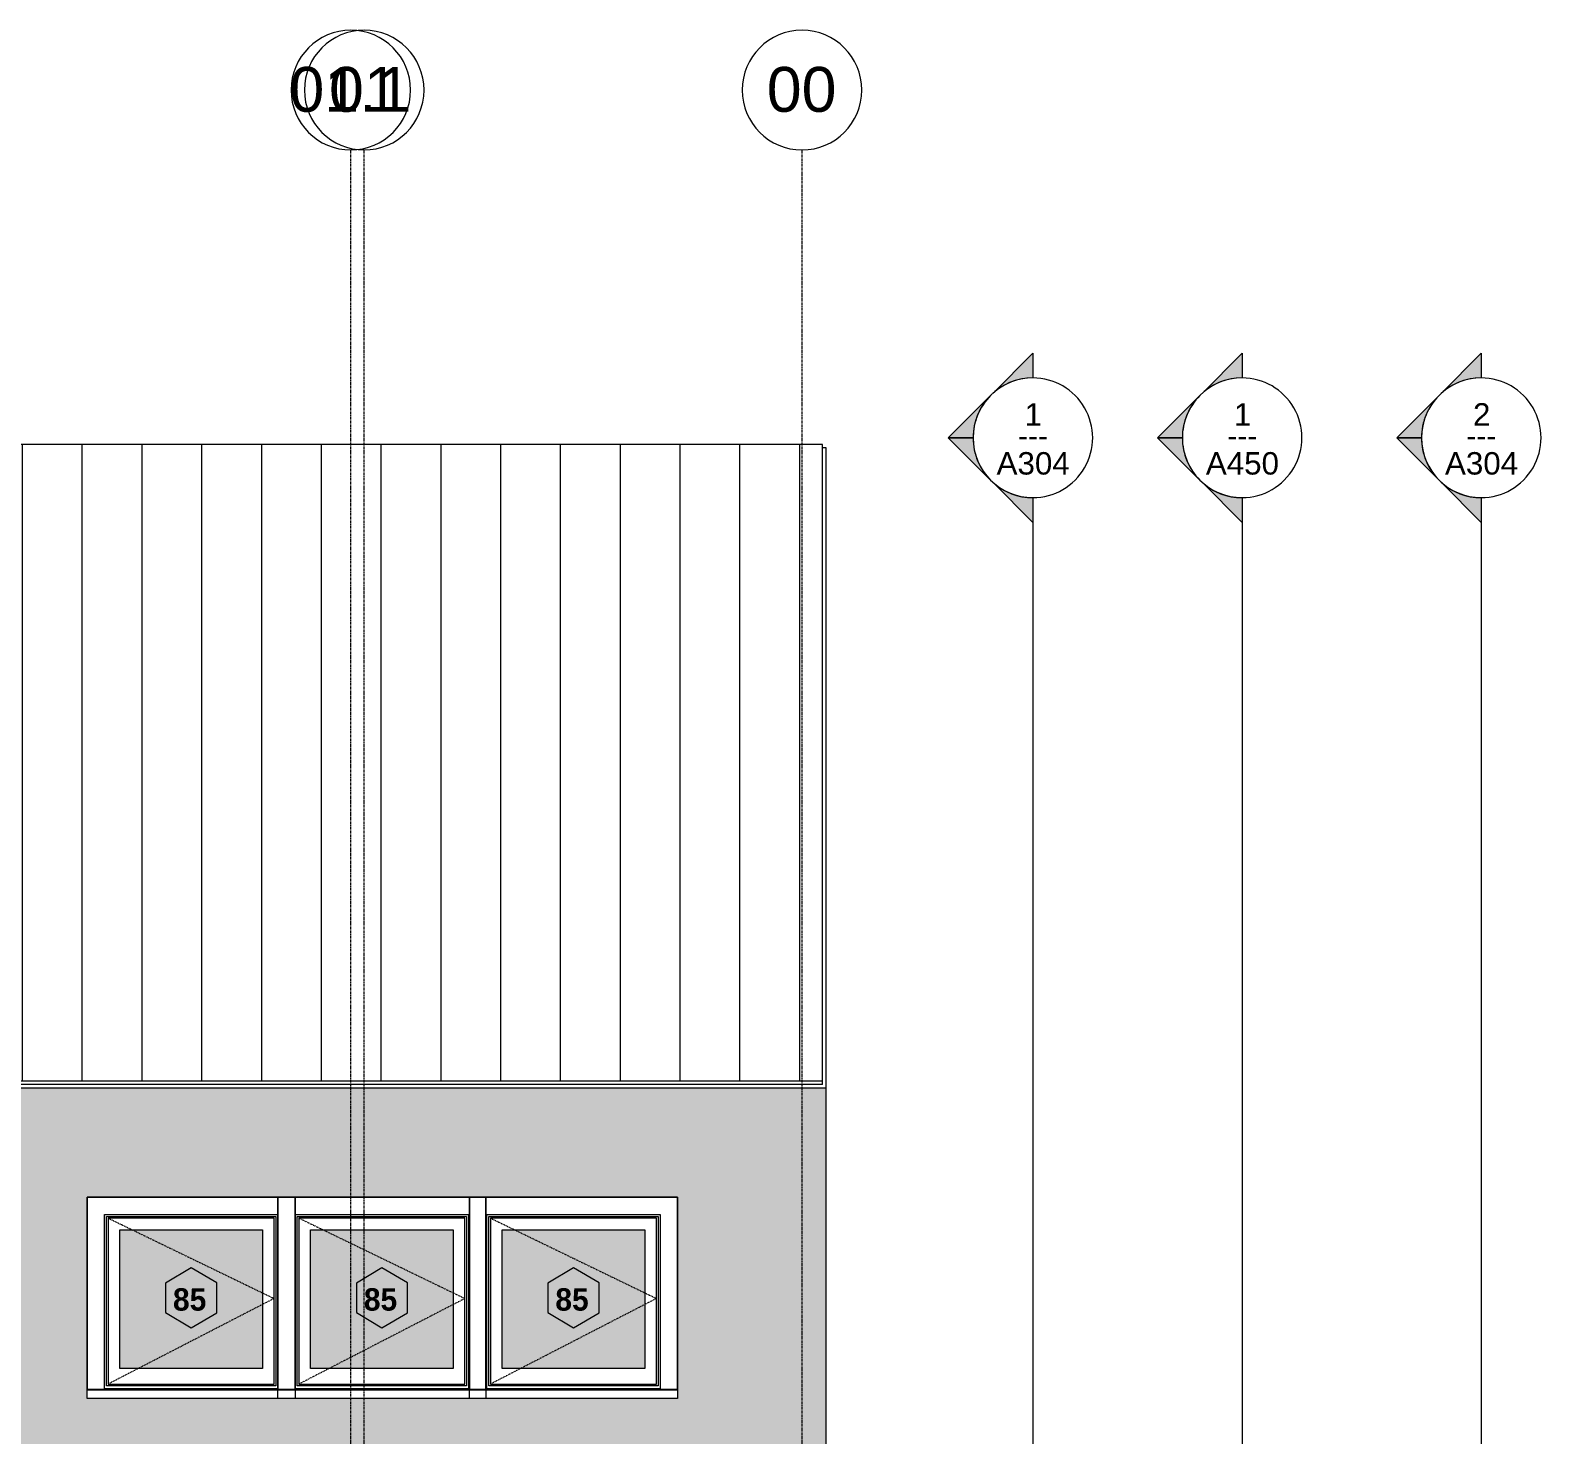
# Model space of a CAD drawing. Header units: inches. Extents: x 1763 to 3276, y -226 to 478.
# Drawn here: x 2557.6 to 2861.3, y 196.4 to 478.1 of the extents above; entities that cross this region are included whole.
import ezdxf

# ---------------------------------------------------------------- set-up
doc = ezdxf.new("R2010")
doc.units = ezdxf.units.IN
doc.header["$MEASUREMENT"] = 0
doc.linetypes.add('Dash 1_16_', pattern=[0.12499999999999999, 0.06249999999999999, -0.06249999999999999])
doc.linetypes.add('Grid Line 1_2_', pattern=[0.8749999999999999, 0.4999999999999999, -0.125, 0.125, -0.125])
for name, color, linetype, lineweight in [('A-GLAZ', 151, 'Continuous', 18), ('A-GLAZ-1', 151, 'Continuous', 9), ('A-GLAZ-2', 151, 'Dash 1_16_', 9), ('A-GLAZ-IDEN', 152, 'Continuous', 9), ('A-ROOF', 132, 'Continuous', 18), ('A-ROOF-PATT-1', 132, 'Continuous', 9), ('A-WALL-PATT-1', 111, 'Continuous', 9), ('G-ANNO-SYMB-1', 111, 'Continuous', 9), ('I-WALL', 2, 'Continuous', 18), ('S-GRID-1', 1, 'Grid Line 1_2_', 9), ('S-GRID-IDEN', 1, 'Continuous', 9)]:
    doc.layers.add(name, color=color, linetype=linetype, lineweight=lineweight)
doc.styles.add('Arial', font='arial.ttf', dxfattribs={"height": 8.999999999999993})
doc.styles.add('Arial_1', font='arial.ttf', dxfattribs={"height": 4.499999999999996})
doc.styles.add('Century Gothic', font='ufonts.com_century-gothic.ttf', dxfattribs={"height": 4.499999999999996})
doc.styles.add('Century Gothic_B', font='GOTHICB.TTF', dxfattribs={"height": 4.499999999999996})

# ---------------------------------------------------------------- blocks, each defined once
blk = doc.blocks.new('Window-Casement-Andersen-A_Series - 35-1_4_ x 35-1_4_-2097275-BUILDING ELEVATION - EAST _CC_')
at = {"layer": 'A-GLAZ'}
blk.add_hatch(color=256, dxfattribs=at).paths.add_polyline_path([(2613.836683847672, 209.6757812500006), (2642.461683847672, 209.6757812500006), (2642.461683847672, 237.500000000002), (2613.836683847672, 237.500000000002), (2613.836683847672, 217.4381688094559)], flags=0)
at = {"layer": 'A-GLAZ-1'}
for p, q in [((2649.024183847673, 244.0625000000019), (2607.274183847673, 244.0625000000019)), ((2607.274183847673, 244.0625000000019), (2607.274183847673, 205.4301903449634)), ((2607.274183847673, 205.4301903449634), (2607.274183847673, 244.0625000000019)), ((2649.024183847673, 244.0625000000019), (2607.274183847673, 244.0625000000019)), ((2649.024183847673, 205.4301903449634), (2649.024183847673, 244.0625000000019)), ((2649.024183847673, 244.0625000000019), (2649.024183847673, 205.4301903449634)), ((2610.774183847673, 205.5625000000016), (2610.774183847673, 240.5625000000019)), ((2610.774183847673, 240.5625000000019), (2645.524183847673, 240.5625000000019)), ((2610.774183847673, 240.5625000000018), (2645.524183847673, 240.5625000000018)), ((2610.774183847673, 205.4301903449634), (2610.774183847673, 240.5625000000018)), ((2611.149183847673, 206.1875000000007), (2611.149183847673, 240.1875000000019)), ((2611.149183847673, 240.1875000000019), (2645.149183847673, 240.1875000000019)), ((2645.149183847673, 240.1875000000019), (2645.149183847673, 206.1875000000007)), ((2645.524183847673, 240.5625000000019), (2645.524183847673, 205.5625000000016)), ((2645.524183847673, 240.5625000000018), (2645.524183847673, 205.4301903449634)), ((2611.492933847673, 239.8296020862241), (2611.492933847673, 206.5443979137786)), ((2644.791285933895, 239.8296020862241), (2611.492933847673, 239.8296020862241)), ((2613.836683847673, 209.6757812500005), (2613.836683847673, 237.5000000000018)), ((2613.836683847673, 237.5000000000018), (2642.461683847673, 237.5000000000018)), ((2642.461683847673, 237.5000000000018), (2642.461683847673, 209.6757812500005)), ((2644.791285933895, 206.5443979137786), (2644.791285933895, 239.8296020862241)), ((2642.461683847673, 209.6757812500005), (2613.836683847673, 209.6757812500005)), ((2607.274183847673, 205.3750000000016), (2607.274183847673, 205.4301903449634)), ((2610.774183847673, 205.4301903449634), (2607.274183847673, 205.4301903449634)), ((2607.274183847673, 203.6250000000003), (2607.274183847673, 205.3750000000016)), ((2607.274183847673, 205.3750000000016), (2649.024183847673, 205.3750000000016)), ((2649.024183847673, 203.6250000000003), (2607.274183847673, 203.6250000000003)), ((2645.524183847673, 205.5625000000016), (2610.774183847673, 205.5625000000016)), ((2645.149183847673, 206.1875000000007), (2611.149183847673, 206.1875000000007)), ((2611.492933847673, 206.5443979137786), (2644.791285933895, 206.5443979137786)), ((2649.024183847673, 205.4301903449634), (2645.524183847673, 205.4301903449634)), ((2649.024183847673, 205.4301903449634), (2649.024183847673, 205.3750000000016)), ((2649.024183847673, 205.3750000000016), (2649.024183847673, 203.6250000000003))]:
    blk.add_line(p, q, dxfattribs=at)
at = {"layer": 'A-GLAZ-2'}
for p, q in [((2611.492933847673, 239.8296020862241), (2644.791285933895, 223.7085510431125)), ((2644.791285933895, 223.7085510431125), (2611.492933847673, 206.5443979137786))]:
    blk.add_line(p, q, dxfattribs=at)
blk = doc.blocks.new('Section - Section Head - Filled-22785-BUILDING ELEVATION - EAST _CC_')
at = {"layer": 'G-ANNO-SYMB-1'}
h = blk.add_hatch(color=256, dxfattribs=at)
edge = h.paths.add_edge_path(flags=0)
edge.add_arc((2800.798738118733, 396.3759802906872), 12.01561779548169, 89.99999999999972, 132.0783950246236, ccw=False)
edge.add_line((2800.798738118733, 408.391598086169), (2800.798738118733, 413.3465430391643))
edge.add_line((2800.798738118733, 413.3465430391643), (2792.746510440414, 405.2943153608459))
h = blk.add_hatch(color=256, dxfattribs=at)
edge = h.paths.add_edge_path(flags=0)
edge.add_line((2792.313456744494, 404.8612616649257), (2783.828175370255, 396.3759802906872))
edge.add_line((2783.828175370255, 396.3759802906872), (2788.798738118733, 396.3759802906872))
edge.add_arc((2800.798738118733, 396.3759802906871), 12.0000000000001, 135.0000000000003, 180.0000000000001, ccw=False)
h = blk.add_hatch(color=256, dxfattribs=at)
edge = h.paths.add_edge_path(flags=0)
edge.add_arc((2800.798738118733, 396.3759802906872), 11.99999999999994, 180.0000000000001, 224.9999999999998, ccw=False)
edge.add_line((2788.798738118733, 396.3759802906872), (2783.828175370255, 396.3759802906872))
edge.add_line((2783.828175370255, 396.3759802906872), (2792.313456744494, 387.8906989164486))
h = blk.add_hatch(color=256, dxfattribs=at)
edge = h.paths.add_edge_path(flags=0)
edge.add_line((2792.746510440414, 387.4576452205285), (2800.798738118733, 379.4054175422099))
edge.add_line((2800.798738118733, 379.4054175422099), (2800.798738118733, 384.3603624952053))
edge.add_arc((2800.798738118733, 396.3759802906871), 12.01561779548195, 227.9216049753763, 270, ccw=False)
for p, q in [((2792.746510440414, 405.2943153608459), (2800.798738118733, 413.3465430391643)), ((2800.798738118733, 413.3465430391643), (2800.798738118733, 408.391598086169)), ((2783.828175370255, 396.3759802906872), (2792.313456744494, 404.8612616649257)), ((2788.798738118733, 396.3759802906872), (2783.828175370255, 396.3759802906872)), ((2792.313456744494, 387.8906989164486), (2783.828175370255, 396.3759802906872)), ((2783.828175370255, 396.3759802906872), (2788.798738118733, 396.3759802906872)), ((2800.798738118733, 379.4054175422099), (2792.746510440414, 387.4576452205285)), ((2800.798738118733, 384.3603624952053), (2800.798738118733, 379.4054175422099))]:
    blk.add_line(p, q, dxfattribs=at)
for centre, radius, start, end in [((2800.798738118733, 396.391598086169), 11.99999999999994, 89.99999999999973, 269.9999999999994), ((2800.798738118733, 396.3759802906872), 12.01561779548169, 89.99999999999933, 132.0783950246232), ((2800.798738118733, 396.391598086169), 12, 269.9999999999996, 90), ((2800.798738118733, 396.3759802906871), 12.0000000000001, 134.9999999999999, 179.9999999999997), ((2800.798738118733, 396.3759802906872), 11.99999999999994, 179.9999999999997, 224.9999999999995), ((2800.798738118733, 396.3759802906871), 12.01561779548195, 227.9216049753759, 269.9999999999996)]:
    blk.add_arc(centre, radius, start, end, dxfattribs=at)
blk = doc.blocks.new('Grid - Grid Head - Circle-50561-BUILDING ELEVATION - EAST _CC_')
at = {"layer": 'S-GRID-IDEN'}
for start, end in [(0, 180), (180, 359.9999999999991)]:
    blk.add_arc((2527.617933847783, 466.144851089382), 12, start, end, dxfattribs=at)
blk = doc.blocks.new('Window Tag - ONE-1713238-BUILDING ELEVATION - EAST _CC_')
at = {"layer": 'A-GLAZ-IDEN'}
for p, q in [((2690.336683847677, 52.46875000000033), (2685.194817430137, 49.44099624419912)), ((2695.472424729822, 49.44339307838948), (2690.336683847677, 52.46875000000033)), ((2685.194817430137, 49.44099624419912), (2685.194817430137, 43.49771534565968)), ((2695.472424729822, 43.47383205026841), (2695.472424729822, 49.44339307838949)), ((2685.194817430137, 43.49771534565968), (2690.336683847677, 40.46875000000031)), ((2690.336683847677, 40.46875000000031), (2695.472424729822, 43.47383205026841))]:
    blk.add_line(p, q, dxfattribs=at)

msp = doc.modelspace()

# ---------------------------------------------------------------- hatches: boundary and pattern name
at = {"layer": 'A-ROOF-PATT-1'}
h = msp.add_hatch(dxfattribs=at)
h.set_pattern_fill('FP_10', color=256, style=0, pattern_type=2)
h.set_pattern_definition([(90, (0, 4645.96), (-12, 7.347880794884119e-16), [])])
h.paths.add_polyline_path([(2017.086683847679, 267.3514354326579), (2716.586683847678, 267.3514354326579), (2716.586683847678, 395.0701854326566), (2017.086683847679, 395.0701854326566)], flags=0)
at = {"layer": 'A-WALL-PATT-1'}
h = msp.add_hatch(dxfattribs=at)
h.set_pattern_fill('FP_5', color=256, style=0, pattern_type=2)
h.set_pattern_definition([(90, (2713.587, 32), (-51.125, 3.130503380320422e-15), [24, 0, 0, 0]), (90, (2719.087, 32), (-51.125, 3.130503380320422e-15), [24, 0, 0, 0]), (90, (2719.462, 32), (-51.125, 3.130503380320422e-15), [24, 0, 0, 0]), (90, (2722.962, 32), (-51.125, 3.130503380320422e-15), [24, 0, 0, 0]), (90, (2723.337, 32), (-51.125, 3.130503380320422e-15), [24, 0, 0, 0]), (90, (2728.837, 32), (-51.125, 3.130503380320422e-15), [24, 0, 0, 0]), (90, (2729.212, 32), (-51.125, 3.130503380320422e-15), [24, 0, 0, 0]), (90, (2740.587, 32), (-51.125, 3.130503380320422e-15), [24, 0, 0, 0]), (90, (2740.962, 32), (-51.125, 3.130503380320422e-15), [24, 0, 0, 0]), (90, (2744.462, 32), (-51.125, 3.130503380320422e-15), [24, 0, 0, 0]), (90, (2744.837, 32), (-51.125, 3.130503380320422e-15), [24, 0, 0, 0]), (90, (2748.337, 32), (-51.125, 3.130503380320422e-15), [24, 0, 0, 0]), (90, (2748.712, 32), (-51.125, 3.130503380320422e-15), [24, 0, 0, 0]), (90, (2754.587, 32), (-51.125, 3.130503380320422e-15), [24, 0, 0, 0]), (90, (2754.962, 32), (-51.125, 3.130503380320422e-15), [24, 0, 0, 0]), (90, (2760.462, 32), (-51.125, 3.130503380320422e-15), [24, 0, 0, 0]), (90, (2760.837, 32), (-51.125, 3.130503380320422e-15), [24, 0, 0, 0]), (90, (2764.337, 32), (-51.125, 3.130503380320422e-15), [24, 0, 0, 0]), (90, (2734.712, 32), (-51.125, 3.130503380320422e-15), [24, 0, 0, 0]), (90, (2735.087, 32), (-51.125, 3.130503380320422e-15), [24, 0, 0, 0])])
h.paths.add_polyline_path([(2238.565248313736, 28.99999999999647), (2666.33668384768, 28.99999999999988), (2666.33668384768, 117.9375000000014), (2717.336683847679, 117.9375000000014), (2717.336683847679, 265.8943286514703), (2017.086683847679, 265.8943286514703), (2017.086683847679, 134.6249999999999), (2210.33668384768, 134.6249999999999), (2210.33668384768, 28.99999999999656), (2238.113598458968, 28.99999999999647)], flags=0)
h.paths.add_polyline_path([(2568.961683847672, 47.75000000000099), (2568.961683847672, 88.18750000000138), (2610.711683847672, 88.18750000000138), (2610.711683847672, 47.75000000000099), (2601.347964404205, 47.75000000000099)], flags=0)
h.paths.add_polyline_path([(2568.961683847672, 203.6250000000015), (2568.961683847671, 244.0625000000021), (2687.461683847671, 244.0625000000021), (2687.461683847671, 203.6250000000018), (2583.186246106943, 203.6250000000018)], flags=0)
h.paths.add_polyline_path([(2316.961683847664, 203.6250000000018), (2275.211683847664, 203.6250000000018), (2275.211683847664, 244.0625000000022), (2316.961683847664, 244.0625000000021), (2316.961683847664, 205.3750000000018)], flags=0)
h.paths.add_polyline_path([(2516.211683847668, 203.6250000000018), (2474.461683847668, 203.6250000000018), (2474.461683847669, 244.0625000000021), (2516.211683847668, 244.0625000000021), (2516.211683847668, 205.3750000000018)], flags=0)

# ---------------------------------------------------------------- linework, layer by layer
at = {"layer": 'A-ROOF'}
for p, q in [((2716.58668384768, 395.0701854326563), (2017.086683847681, 395.0701854326563)), ((2716.58668384768, 266.6443286514699), (2716.58668384768, 395.0701854326563)), ((2017.086683847681, 267.3514354326577), (2716.58668384768, 267.3514354326577))]:
    msp.add_line(p, q, dxfattribs=at)
at = {"layer": 'G-ANNO-SYMB-1'}
for p, q in [((2758.798738118734, 384.3759802906874), (2758.798738118734, -196.8990835732373)), ((2800.798738118734, 384.3759802906874), (2800.798738118734, -196.8990835732373)), ((2848.798738118734, 384.3759802906874), (2848.798738118734, -196.8990835732373))]:
    msp.add_line(p, q, dxfattribs=at)
at = {"layer": 'I-WALL'}
for p, q in [((2717.33668384768, 394.3630786514557), (2716.58668384768, 394.3630786514557)), ((2717.33668384768, 117.9375000000014), (2717.33668384768, 394.3630786514558)), ((2716.58668384768, 266.6443286514696), (2016.336683847681, 266.6443286514676)), ((2717.33668384768, 265.8943286514701), (2017.086683847681, 265.8943286514701)), ((2568.961683847673, 205.430102181473), (2568.961683847673, 244.0625000000019)), ((2568.961683847673, 244.0625000000019), (2687.461683847672, 244.0625000000019)), ((2687.461683847672, 244.0625000000019), (2687.461683847672, 205.430102181473))]:
    msp.add_line(p, q, dxfattribs=at)
at = {"layer": 'S-GRID-1'}
for p, q in [((2621.899183847886, -165.07357144496), (2621.899183847886, 454.1448510893824)), ((2624.586683847819, -165.07357144496), (2624.586683847819, 454.1448510893824)), ((2712.46168384768, -165.07357144496), (2712.46168384768, 454.1448510893824))]:
    msp.add_line(p, q, dxfattribs=at)

# ---------------------------------------------------------------- block references
at = {"layer": 'A-GLAZ'}
for p in [(-38.31249999999977, 0), (0, 0), (38.43749999999965, 0)]:
    msp.add_blockref('Window-Casement-Andersen-A_Series - 35-1_4_ x 35-1_4_-2097275-BUILDING ELEVATION - EAST _CC_', p, dxfattribs=at)
at = {"layer": 'A-GLAZ-IDEN'}
for p in [(-100.5000000000061, 177.3750000000003), (-62.1875000000067, 177.3750000000003), (-23.75000000000739, 177.3750000000003)]:
    msp.add_blockref('Window Tag - ONE-1713238-BUILDING ELEVATION - EAST _CC_', p, dxfattribs=at)
at = {"layer": 'G-ANNO-SYMB-1'}
for p in [(-42.00000000000068, 0), (0, 0), (47.99999999999931, 0)]:
    msp.add_blockref('Section - Section Head - Filled-22785-BUILDING ELEVATION - EAST _CC_', p, dxfattribs=at)
at = {"layer": 'S-GRID-IDEN'}
for p in [(94.28125000010037, 0), (96.9687500000333, 0), (184.8437499998944, 0)]:
    msp.add_blockref('Grid - Grid Head - Circle-50561-BUILDING ELEVATION - EAST _CC_', p, dxfattribs=at)

# ---------------------------------------------------------------- texts
at = {"layer": 'A-GLAZ-IDEN', "char_height": 4.499999999999996, "width": 8.78699999999999, "attachment_point": 1, "style": 'Century Gothic_B'}
for insert in [(2586.199289979933, 225.7693715684599), (2624.511789979933, 225.7693715684599), (2662.949289979932, 225.7693715684599)]:
    msp.add_mtext('85', dxfattribs=dict(at, insert=insert))
at = {"layer": 'G-ANNO-SYMB-1', "char_height": 4.499999999999996, "attachment_point": 1}
for s, insert, width, style in [('1', (2757.138249880854, 403.3302985207711), 4.241999999999996, 'Arial_1'), ('1', (2799.138249880854, 403.3302985207711), 4.241999999999996, 'Arial_1'), ('2', (2847.138249880854, 403.3302985207711), 4.241999999999996, 'Arial_1'), ('---', (2755.812594337496, 399.0769520640782), 7.726499999999994, 'Century Gothic'), ('---', (2797.812594337496, 399.0769520640782), 7.726499999999994, 'Century Gothic'), ('---', (2845.812594337496, 399.0769520640782), 7.726499999999994, 'Century Gothic'), ('A304', (2751.51620263676, 393.5121764261048), 17.87699999999998, 'Arial_1'), ('A450', (2793.51620263676, 393.5121764261048), 17.87699999999998, 'Arial_1'), ('A304', (2841.51620263676, 393.5121764261048), 17.87699999999998, 'Arial_1')]:
    msp.add_mtext(s, dxfattribs=dict(at, insert=insert, width=width, style=style))
at = {"layer": 'S-GRID-IDEN', "char_height": 8.999999999999993, "attachment_point": 1, "style": 'Arial'}
for s, insert, width in [('01.1', (2609.585065998745, 470.7888208297113), 29.69399999999997), ('01', (2617.516660486867, 470.7888208297113), 16.96799999999999), ('00', (2705.391660486728, 470.7888208297113), 16.96799999999999)]:
    msp.add_mtext(s, dxfattribs=dict(at, insert=insert, width=width))

doc.saveas('drawing.dxf')
